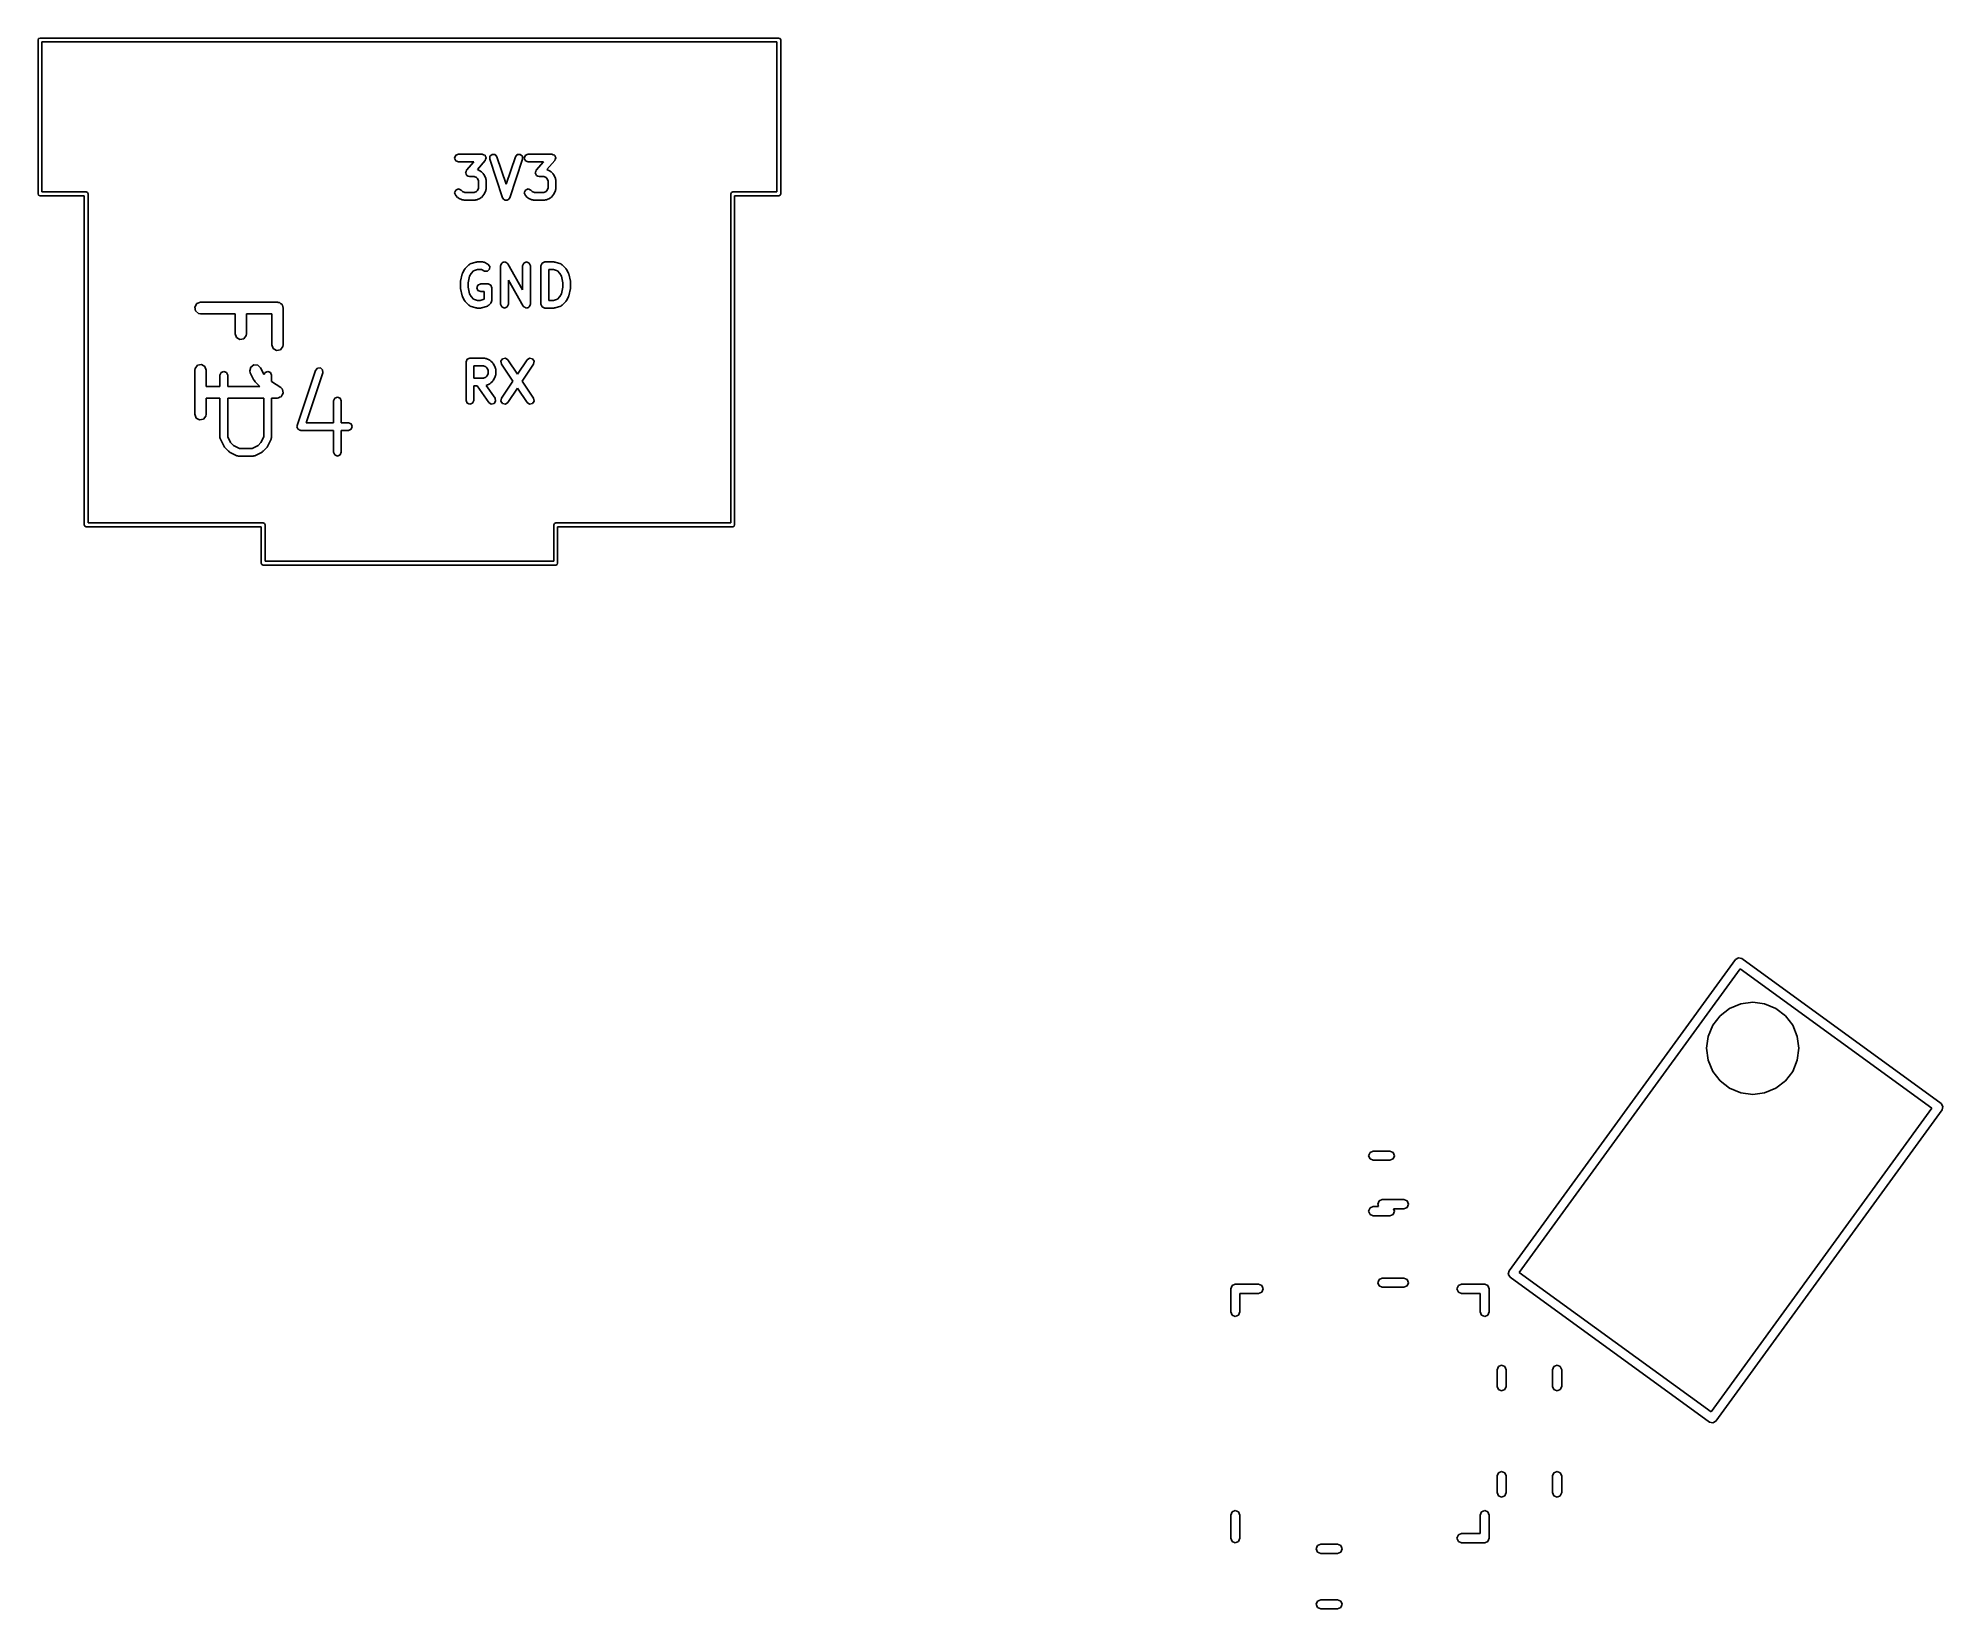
# Model space of a CAD drawing. Extents: x -21.9 to 2.8, y -5.4 to 15.
import ezdxf

# ---------------------------------------------------------------- set-up
doc = ezdxf.new("R2010")
doc.units = 0
doc.layers.add('BLACK', color=7, linetype='CONTINUOUS')

msp = doc.modelspace()

# ---------------------------------------------------------------- linework, layer by layer
at = {"layer": 'BLACK', "linetype": 'CONTINUOUS'}
for p, q in [((-21.925, 14.95), (-21.9177, 14.9677)), ((-21.925, 12.95), (-21.925, 14.95)), ((-21.9177, 14.9677), (-21.9, 14.975)), ((-21.9, 14.975), (-17.1, 14.975)), ((-21.875, 14.925), (-21.875, 12.975)), ((-17.1, 14.925), (-21.875, 14.925)), ((-17.1, 14.975), (-12.3, 14.975)), ((-12.325, 14.925), (-17.1, 14.925)), ((-12.325, 12.975), (-12.325, 14.925)), ((-12.3, 14.975), (-12.2823, 14.9677)), ((-12.2823, 14.9677), (-12.275, 14.95)), ((-12.275, 14.95), (-12.275, 12.95)), ((-16.5128, 13.4164), (-16.4981, 13.4517)), ((-16.4981, 13.381), (-16.5128, 13.4164)), ((-16.4981, 13.4517), (-16.4628, 13.4664)), ((-16.4628, 13.3664), (-16.4981, 13.381)), ((-16.4628, 13.4664), (-16.1533, 13.4664)), ((-16.2634, 13.3664), (-16.4628, 13.3664)), ((-16.3576, 13.2588), (-16.2634, 13.3664)), ((-16.1156, 13.3835), (-16.2179, 13.2665)), ((-16.1533, 13.4664), (-16.137, 13.4597)), ((-16.137, 13.4597), (-16.1203, 13.454)), ((-16.1203, 13.454), (-16.1195, 13.4524)), ((-16.1195, 13.4524), (-16.1179, 13.4517)), ((-16.1179, 13.4517), (-16.1112, 13.4355)), ((-16.11, 13.4001), (-16.1156, 13.3835)), ((-16.1112, 13.4355), (-16.1034, 13.4197)), ((-16.1033, 13.4164), (-16.11, 13.4001)), ((-16.1034, 13.4197), (-16.1039, 13.418)), ((-16.1039, 13.418), (-16.1033, 13.4164)), ((-16.0578, 13.4006), (-16.0551, 13.4388)), ((-15.8912, 12.9006), (-16.0578, 13.4006)), ((-16.0551, 13.4388), (-16.0262, 13.4638)), ((-16.0262, 13.4638), (-15.988, 13.4611)), ((-15.988, 13.4611), (-15.963, 13.4322)), ((-15.963, 13.4322), (-15.8437, 13.0745)), ((-15.8437, 13.0745), (-15.7245, 13.4322)), ((-15.6296, 13.4006), (-15.7963, 12.9006)), ((-15.7245, 13.4322), (-15.6994, 13.4611)), ((-15.6994, 13.4611), (-15.6613, 13.4638)), ((-15.6613, 13.4638), (-15.6323, 13.4388)), ((-15.6323, 13.4388), (-15.6296, 13.4006)), ((-15.608, 13.4164), (-15.5934, 13.4517)), ((-15.5934, 13.381), (-15.608, 13.4164)), ((-15.5934, 13.4517), (-15.558, 13.4664)), ((-15.558, 13.3664), (-15.5934, 13.381)), ((-15.558, 13.4664), (-15.2485, 13.4664)), ((-15.3587, 13.3664), (-15.558, 13.3664)), ((-15.4528, 13.2588), (-15.3587, 13.3664)), ((-15.2109, 13.3835), (-15.3132, 13.2665)), ((-15.2485, 13.4664), (-15.2322, 13.4597)), ((-15.2322, 13.4597), (-15.2156, 13.454)), ((-15.2156, 13.454), (-15.2148, 13.4524)), ((-15.2148, 13.4524), (-15.2131, 13.4517)), ((-15.2131, 13.4517), (-15.2064, 13.4355)), ((-15.2052, 13.4001), (-15.2109, 13.3835)), ((-15.2064, 13.4355), (-15.1986, 13.4197)), ((-15.1985, 13.4164), (-15.2052, 13.4001)), ((-15.1986, 13.4197), (-15.1992, 13.418)), ((-15.1992, 13.418), (-15.1985, 13.4164)), ((-16.3699, 13.2259), (-16.3632, 13.2422)), ((-16.3692, 13.2243), (-16.3699, 13.2259)), ((-16.3698, 13.2226), (-16.3692, 13.2243)), ((-16.362, 13.2068), (-16.3698, 13.2226)), ((-16.3632, 13.2422), (-16.3576, 13.2588)), ((-16.3553, 13.1906), (-16.362, 13.2068)), ((-16.3536, 13.1899), (-16.3553, 13.1906)), ((-16.3529, 13.1883), (-16.3536, 13.1899)), ((-16.3362, 13.1826), (-16.3529, 13.1883)), ((-16.3199, 13.1759), (-16.3362, 13.1826)), ((-16.2603, 13.1759), (-16.3199, 13.1759)), ((-16.2305, 13.161), (-16.2603, 13.1759)), ((-16.2182, 13.1487), (-16.2305, 13.161)), ((-16.2033, 13.1189), (-16.2182, 13.1487)), ((-16.2179, 13.2665), (-16.1785, 13.2468)), ((-16.2033, 13.0234), (-16.2033, 13.1189)), ((-16.1785, 13.2468), (-16.1731, 13.2406)), ((-16.1731, 13.2406), (-16.1655, 13.2375)), ((-16.1655, 13.2375), (-16.1417, 13.2137)), ((-16.1417, 13.2137), (-16.1386, 13.206)), ((-16.1386, 13.206), (-16.1323, 13.2007)), ((-16.1323, 13.2007), (-16.1085, 13.153)), ((-16.1085, 13.153), (-16.1077, 13.1414)), ((-16.1077, 13.1414), (-16.1033, 13.1307)), ((-16.1033, 13.1307), (-16.1033, 13.0116)), ((-15.4652, 13.2259), (-15.4584, 13.2422)), ((-15.4645, 13.2243), (-15.4652, 13.2259)), ((-15.4651, 13.2226), (-15.4645, 13.2243)), ((-15.4573, 13.2068), (-15.4651, 13.2226)), ((-15.4584, 13.2422), (-15.4528, 13.2588)), ((-15.4505, 13.1906), (-15.4573, 13.2068)), ((-15.4489, 13.1899), (-15.4505, 13.1906)), ((-15.4481, 13.1883), (-15.4489, 13.1899)), ((-15.4314, 13.1826), (-15.4481, 13.1883)), ((-15.4152, 13.1759), (-15.4314, 13.1826)), ((-15.3555, 13.1759), (-15.4152, 13.1759)), ((-15.3257, 13.161), (-15.3555, 13.1759)), ((-15.3134, 13.1487), (-15.3257, 13.161)), ((-15.2985, 13.1189), (-15.3134, 13.1487)), ((-15.3132, 13.2665), (-15.2738, 13.2468)), ((-15.2985, 13.0234), (-15.2985, 13.1189)), ((-15.2738, 13.2468), (-15.2684, 13.2406)), ((-15.2684, 13.2406), (-15.2608, 13.2375)), ((-15.2608, 13.2375), (-15.237, 13.2137)), ((-15.237, 13.2137), (-15.2338, 13.206)), ((-15.2338, 13.206), (-15.2276, 13.2007)), ((-15.2276, 13.2007), (-15.2038, 13.153)), ((-15.2038, 13.153), (-15.203, 13.1414)), ((-15.203, 13.1414), (-15.1985, 13.1307)), ((-15.1985, 13.1307), (-15.1985, 13.0116)), ((-21.9177, 12.9323), (-21.925, 12.95)), ((-21.9, 12.925), (-21.9177, 12.9323)), ((-21.325, 12.925), (-21.9, 12.925)), ((-21.875, 12.975), (-21.3, 12.975)), ((-21.325, 8.65), (-21.325, 12.925)), ((-21.3, 12.975), (-21.2823, 12.9677)), ((-21.2823, 12.9677), (-21.275, 12.95)), ((-21.275, 12.95), (-21.275, 8.675)), ((-16.5128, 12.964), (-16.4981, 12.9994)), ((-16.4981, 12.9287), (-16.5128, 12.964)), ((-16.4981, 12.9994), (-16.4628, 13.014)), ((-16.4743, 12.9048), (-16.4981, 12.9287)), ((-16.4667, 12.9017), (-16.4743, 12.9048)), ((-16.4613, 12.8955), (-16.4667, 12.9017)), ((-16.4628, 13.014), (-16.4274, 12.9994)), ((-16.4137, 12.8717), (-16.4613, 12.8955)), ((-16.4274, 12.9994), (-16.4094, 12.9813)), ((-16.4021, 12.8708), (-16.4137, 12.8717)), ((-16.4094, 12.9813), (-16.3795, 12.9664)), ((-16.3914, 12.8664), (-16.4021, 12.8708)), ((-16.3795, 12.9664), (-16.2603, 12.9664)), ((-16.2603, 12.9664), (-16.2305, 12.9813)), ((-16.2377, 12.8708), (-16.2485, 12.8664)), ((-16.2261, 12.8717), (-16.2377, 12.8708)), ((-16.2305, 12.9813), (-16.2182, 12.9936)), ((-16.1785, 12.8955), (-16.2261, 12.8717)), ((-16.2182, 12.9936), (-16.2033, 13.0234)), ((-16.1731, 12.9017), (-16.1785, 12.8955)), ((-16.1655, 12.9048), (-16.1731, 12.9017)), ((-16.1417, 12.9287), (-16.1655, 12.9048)), ((-16.1386, 12.9363), (-16.1417, 12.9287)), ((-16.1323, 12.9416), (-16.1386, 12.9363)), ((-16.1085, 12.9893), (-16.1323, 12.9416)), ((-16.1077, 13.0009), (-16.1085, 12.9893)), ((-16.1033, 13.0116), (-16.1077, 13.0009)), ((-15.8887, 12.8978), (-15.8912, 12.9006)), ((-15.8885, 12.894), (-15.8887, 12.8978)), ((-15.8765, 12.8836), (-15.8885, 12.894)), ((-15.8661, 12.8717), (-15.8765, 12.8836)), ((-15.8624, 12.8714), (-15.8661, 12.8717)), ((-15.8595, 12.869), (-15.8624, 12.8714)), ((-15.8437, 12.8701), (-15.8595, 12.869)), ((-15.8279, 12.869), (-15.8437, 12.8701)), ((-15.8251, 12.8714), (-15.8279, 12.869)), ((-15.8214, 12.8717), (-15.8251, 12.8714)), ((-15.811, 12.8836), (-15.8214, 12.8717)), ((-15.799, 12.894), (-15.811, 12.8836)), ((-15.7988, 12.8978), (-15.799, 12.894)), ((-15.7963, 12.9006), (-15.7988, 12.8978)), ((-15.608, 12.964), (-15.5934, 12.9994)), ((-15.5934, 12.9287), (-15.608, 12.964)), ((-15.5934, 12.9994), (-15.558, 13.014)), ((-15.5696, 12.9048), (-15.5934, 12.9287)), ((-15.562, 12.9017), (-15.5696, 12.9048)), ((-15.5566, 12.8955), (-15.562, 12.9017)), ((-15.558, 13.014), (-15.5227, 12.9994)), ((-15.509, 12.8717), (-15.5566, 12.8955)), ((-15.5227, 12.9994), (-15.5046, 12.9813)), ((-15.4973, 12.8708), (-15.509, 12.8717)), ((-15.5046, 12.9813), (-15.4748, 12.9664)), ((-15.4866, 12.8664), (-15.4973, 12.8708)), ((-15.4748, 12.9664), (-15.3555, 12.9664)), ((-15.3555, 12.9664), (-15.3257, 12.9813)), ((-15.333, 12.8708), (-15.3437, 12.8664)), ((-15.3214, 12.8717), (-15.333, 12.8708)), ((-15.3257, 12.9813), (-15.3134, 12.9936)), ((-15.2738, 12.8955), (-15.3214, 12.8717)), ((-15.3134, 12.9936), (-15.2985, 13.0234)), ((-15.2684, 12.9017), (-15.2738, 12.8955)), ((-15.2608, 12.9048), (-15.2684, 12.9017)), ((-15.237, 12.9287), (-15.2608, 12.9048)), ((-15.2338, 12.9363), (-15.237, 12.9287)), ((-15.2276, 12.9416), (-15.2338, 12.9363)), ((-15.2038, 12.9893), (-15.2276, 12.9416)), ((-15.203, 13.0009), (-15.2038, 12.9893)), ((-15.1985, 13.0116), (-15.203, 13.0009)), ((-12.925, 12.95), (-12.9177, 12.9677)), ((-12.925, 8.675), (-12.925, 12.95)), ((-12.9177, 12.9677), (-12.9, 12.975)), ((-12.9, 12.975), (-12.325, 12.975)), ((-12.3, 12.925), (-12.875, 12.925)), ((-12.875, 12.925), (-12.875, 8.65)), ((-12.2823, 12.9323), (-12.3, 12.925)), ((-12.275, 12.95), (-12.2823, 12.9323)), ((-16.2485, 12.8664), (-16.3914, 12.8664)), ((-15.3437, 12.8664), (-15.4866, 12.8664)), ((-16.4375, 11.8142), (-16.4137, 11.9095)), ((-16.4137, 11.9095), (-16.4103, 11.914)), ((-16.4103, 11.914), (-16.4099, 11.9197)), ((-16.4099, 11.9197), (-16.3861, 11.9673)), ((-16.3861, 11.9673), (-16.3799, 11.9727)), ((-16.3799, 11.9727), (-16.3767, 11.9803)), ((-16.3767, 11.9803), (-16.3291, 12.0279)), ((-16.318, 11.8799), (-16.339, 11.796)), ((-16.3291, 12.0279), (-16.3183, 12.0324)), ((-16.3183, 12.0324), (-16.3095, 12.04)), ((-16.3003, 11.9153), (-16.318, 11.8799)), ((-16.3095, 12.04), (-16.2381, 12.0638)), ((-16.2667, 11.9489), (-16.3003, 11.9153)), ((-16.2142, 11.9664), (-16.2667, 11.9489)), ((-16.2381, 12.0638), (-16.2299, 12.0632)), ((-16.2299, 12.0632), (-16.2223, 12.0664)), ((-16.2223, 12.0664), (-16.1509, 12.0664)), ((-16.1627, 11.9664), (-16.2142, 11.9664)), ((-16.1256, 11.9479), (-16.1627, 11.9664)), ((-16.1509, 12.0664), (-16.1401, 12.0619)), ((-16.1401, 12.0619), (-16.1285, 12.0611)), ((-16.1285, 12.0611), (-16.0809, 12.0373)), ((-16.0874, 11.9451), (-16.1256, 11.9479)), ((-16.0585, 11.9702), (-16.0874, 11.9451)), ((-16.0809, 12.0373), (-16.0558, 12.0084)), ((-16.0558, 12.0084), (-16.0585, 11.9702)), ((-15.9152, 12.0164), (-15.9125, 12.0227)), ((-15.9152, 11.5164), (-15.9152, 12.0164)), ((-15.9134, 12.0295), (-15.9055, 12.0398)), ((-15.9125, 12.0227), (-15.9134, 12.0295)), ((-15.9055, 12.0398), (-15.9005, 12.0517)), ((-15.9005, 12.0517), (-15.8942, 12.0544)), ((-15.8942, 12.0544), (-15.89, 12.0598)), ((-15.89, 12.0598), (-15.8771, 12.0614)), ((-15.8771, 12.0614), (-15.8652, 12.0664)), ((-15.8652, 12.0664), (-15.8588, 12.0638)), ((-15.8588, 12.0638), (-15.852, 12.0646)), ((-15.852, 12.0646), (-15.8418, 12.0567)), ((-15.8418, 12.0567), (-15.8298, 12.0517)), ((-15.8298, 12.0517), (-15.8272, 12.0454)), ((-15.8272, 12.0454), (-15.8218, 12.0412)), ((-15.8218, 12.0412), (-15.6294, 11.7047)), ((-15.6294, 12.0164), (-15.6148, 12.0517)), ((-15.6294, 11.7047), (-15.6294, 12.0164)), ((-15.6148, 12.0517), (-15.5794, 12.0664)), ((-15.5794, 12.0664), (-15.5441, 12.0517)), ((-15.5441, 12.0517), (-15.5294, 12.0164)), ((-15.5294, 12.0164), (-15.5294, 11.5164)), ((-15.3914, 12.0164), (-15.3767, 12.0517)), ((-15.3914, 11.5164), (-15.3914, 12.0164)), ((-15.3767, 12.0517), (-15.3414, 12.0664)), ((-15.3414, 12.0664), (-15.2223, 12.0664)), ((-15.2304, 11.9664), (-15.2914, 11.9664)), ((-15.2914, 11.9664), (-15.2914, 11.5664)), ((-15.1779, 11.9489), (-15.2304, 11.9664)), ((-15.2223, 12.0664), (-15.2147, 12.0632)), ((-15.2147, 12.0632), (-15.2065, 12.0638)), ((-15.2065, 12.0638), (-15.1351, 12.04)), ((-15.1444, 11.9153), (-15.1779, 11.9489)), ((-15.1266, 11.8799), (-15.1444, 11.9153)), ((-15.1351, 12.04), (-15.1263, 12.0324)), ((-15.1056, 11.796), (-15.1266, 11.8799)), ((-15.1263, 12.0324), (-15.1155, 12.0279)), ((-15.1155, 12.0279), (-15.0679, 11.9803)), ((-15.0679, 11.9803), (-15.0648, 11.9727)), ((-15.0648, 11.9727), (-15.0585, 11.9673)), ((-15.0585, 11.9673), (-15.0347, 11.9197)), ((-15.0347, 11.9197), (-15.0343, 11.914)), ((-15.0343, 11.914), (-15.0309, 11.9095)), ((-15.0309, 11.9095), (-15.0071, 11.8142)), ((-16.439, 11.8021), (-16.4365, 11.808)), ((-16.439, 11.7307), (-16.439, 11.8021)), ((-16.4365, 11.7248), (-16.439, 11.7307)), ((-16.4365, 11.808), (-16.4375, 11.8142)), ((-16.4375, 11.7185), (-16.4365, 11.7248)), ((-16.4137, 11.6233), (-16.4375, 11.7185)), ((-16.339, 11.796), (-16.339, 11.7368)), ((-16.339, 11.7368), (-16.318, 11.6529)), ((-16.318, 11.6529), (-16.3003, 11.6174)), ((-16.2247, 11.7307), (-16.21, 11.766)), ((-16.21, 11.6953), (-16.2247, 11.7307)), ((-16.21, 11.766), (-16.1747, 11.7807)), ((-16.1747, 11.6807), (-16.21, 11.6953)), ((-16.1747, 11.7807), (-16.0794, 11.7807)), ((-16.1294, 11.6807), (-16.1747, 11.6807)), ((-16.1294, 11.5847), (-16.1294, 11.6807)), ((-16.0794, 11.7807), (-16.0441, 11.766)), ((-16.0441, 11.766), (-16.0295, 11.7307)), ((-16.0295, 11.7307), (-16.0295, 11.564)), ((-15.6229, 11.4916), (-15.8152, 11.8281)), ((-15.8152, 11.8281), (-15.8152, 11.5164)), ((-15.1444, 11.6174), (-15.1266, 11.6529)), ((-15.1266, 11.6529), (-15.1056, 11.7368)), ((-15.1056, 11.7368), (-15.1056, 11.796)), ((-15.0071, 11.7185), (-15.0309, 11.6233)), ((-15.0071, 11.8142), (-15.0081, 11.808)), ((-15.0081, 11.808), (-15.0056, 11.8021)), ((-15.0056, 11.7307), (-15.0081, 11.7248)), ((-15.0081, 11.7248), (-15.0071, 11.7185)), ((-15.0056, 11.8021), (-15.0056, 11.7307)), ((-19.8887, 11.4797), (-19.863, 11.5241)), ((-19.8798, 11.4292), (-19.8887, 11.4797)), ((-19.8405, 11.3962), (-19.8798, 11.4292)), ((-19.863, 11.5241), (-19.8148, 11.5417)), ((-19.8148, 11.3917), (-19.8405, 11.3962)), ((-19.8148, 11.5417), (-18.8148, 11.5417)), ((-19.366, 11.3917), (-19.8148, 11.3917)), ((-19.366, 11.1333), (-19.366, 11.3917)), ((-18.8898, 11.3917), (-19.216, 11.3917)), ((-19.216, 11.3917), (-19.216, 11.1333)), ((-18.8898, 10.9905), (-18.8898, 11.3917)), ((-18.8148, 11.5417), (-18.8051, 11.5399)), ((-18.8051, 11.5399), (-18.8018, 11.5405)), ((-18.8018, 11.5405), (-18.7989, 11.5389)), ((-18.7989, 11.5389), (-18.7892, 11.5371)), ((-18.7892, 11.5371), (-18.7742, 11.5246)), ((-18.7742, 11.5246), (-18.7574, 11.5149)), ((-18.7574, 11.5149), (-18.7551, 11.5085)), ((-18.7551, 11.5085), (-18.7499, 11.5042)), ((-18.7499, 11.5042), (-18.7465, 11.485)), ((-18.7465, 11.485), (-18.7398, 11.4667)), ((-18.7398, 11.4667), (-18.7398, 10.9905)), ((-16.4103, 11.6187), (-16.4137, 11.6233)), ((-16.4099, 11.6131), (-16.4103, 11.6187)), ((-16.3861, 11.5655), (-16.4099, 11.6131)), ((-16.3799, 11.5601), (-16.3861, 11.5655)), ((-16.3767, 11.5525), (-16.3799, 11.5601)), ((-16.3291, 11.5048), (-16.3767, 11.5525)), ((-16.3183, 11.5004), (-16.3291, 11.5048)), ((-16.3095, 11.4928), (-16.3183, 11.5004)), ((-16.2381, 11.469), (-16.3095, 11.4928)), ((-16.3003, 11.6174), (-16.2667, 11.5839)), ((-16.2667, 11.5839), (-16.2142, 11.5664)), ((-16.2299, 11.4695), (-16.2381, 11.469)), ((-16.2223, 11.4664), (-16.2299, 11.4695)), ((-16.1747, 11.4664), (-16.2223, 11.4664)), ((-16.2142, 11.5664), (-16.1828, 11.5664)), ((-16.1828, 11.5664), (-16.1303, 11.5839)), ((-16.1671, 11.4695), (-16.1747, 11.4664)), ((-16.1589, 11.469), (-16.1671, 11.4695)), ((-16.0874, 11.4928), (-16.1589, 11.469)), ((-16.1303, 11.5839), (-16.1294, 11.5847)), ((-16.0787, 11.5004), (-16.0874, 11.4928)), ((-16.0679, 11.5048), (-16.0787, 11.5004)), ((-16.0441, 11.5287), (-16.0679, 11.5048)), ((-16.0342, 11.5525), (-16.0441, 11.5287)), ((-16.0295, 11.564), (-16.0342, 11.5525)), ((-15.9005, 11.481), (-15.9152, 11.5164)), ((-15.8652, 11.4664), (-15.9005, 11.481)), ((-15.8298, 11.481), (-15.8652, 11.4664)), ((-15.8152, 11.5164), (-15.8298, 11.481)), ((-15.6174, 11.4874), (-15.6229, 11.4916)), ((-15.6148, 11.481), (-15.6174, 11.4874)), ((-15.6028, 11.4761), (-15.6148, 11.481)), ((-15.5926, 11.4682), (-15.6028, 11.4761)), ((-15.5858, 11.469), (-15.5926, 11.4682)), ((-15.5794, 11.4664), (-15.5858, 11.469)), ((-15.5675, 11.4713), (-15.5794, 11.4664)), ((-15.5546, 11.473), (-15.5675, 11.4713)), ((-15.5504, 11.4784), (-15.5546, 11.473)), ((-15.5441, 11.481), (-15.5504, 11.4784)), ((-15.5391, 11.493), (-15.5441, 11.481)), ((-15.5312, 11.5032), (-15.5391, 11.493)), ((-15.5294, 11.5164), (-15.5321, 11.51)), ((-15.5321, 11.51), (-15.5312, 11.5032)), ((-15.3767, 11.481), (-15.3914, 11.5164)), ((-15.3414, 11.4664), (-15.3767, 11.481)), ((-15.2223, 11.4664), (-15.3414, 11.4664)), ((-15.2914, 11.5664), (-15.2304, 11.5664)), ((-15.2304, 11.5664), (-15.1779, 11.5839)), ((-15.2147, 11.4695), (-15.2223, 11.4664)), ((-15.2065, 11.469), (-15.2147, 11.4695)), ((-15.1351, 11.4928), (-15.2065, 11.469)), ((-15.1779, 11.5839), (-15.1444, 11.6174)), ((-15.1263, 11.5004), (-15.1351, 11.4928)), ((-15.1155, 11.5048), (-15.1263, 11.5004)), ((-15.0679, 11.5525), (-15.1155, 11.5048)), ((-15.0648, 11.5601), (-15.0679, 11.5525)), ((-15.0585, 11.5655), (-15.0648, 11.5601)), ((-15.0347, 11.6131), (-15.0585, 11.5655)), ((-15.0343, 11.6187), (-15.0347, 11.6131)), ((-15.0309, 11.6233), (-15.0343, 11.6187)), ((-19.3485, 11.0851), (-19.366, 11.1333)), ((-19.304, 11.0595), (-19.3485, 11.0851)), ((-19.2535, 11.0684), (-19.304, 11.0595)), ((-19.2205, 11.1077), (-19.2535, 11.0684)), ((-19.216, 11.1333), (-19.2205, 11.1077)), ((-18.8723, 10.9423), (-18.8898, 10.9905)), ((-18.8278, 10.9166), (-18.8723, 10.9423)), ((-18.7773, 10.9255), (-18.8278, 10.9166)), ((-18.7443, 10.9648), (-18.7773, 10.9255)), ((-18.7398, 10.9905), (-18.7443, 10.9648)), ((-19.8898, 10.6571), (-19.8853, 10.6828)), ((-19.8898, 10.0857), (-19.8898, 10.6571)), ((-19.8853, 10.6828), (-19.8523, 10.7221)), ((-19.8523, 10.7221), (-19.8018, 10.731)), ((-19.8018, 10.731), (-19.7574, 10.7054)), ((-19.7574, 10.7054), (-19.7398, 10.6571)), ((-19.7398, 10.6571), (-19.7398, 10.4464)), ((-19.5473, 10.6279), (-19.5119, 10.6426)), ((-19.5119, 10.6426), (-19.4765, 10.6279)), ((-19.175, 10.6486), (-19.1631, 10.6985)), ((-19.1676, 10.6236), (-19.175, 10.6486)), ((-19.1631, 10.6985), (-19.1219, 10.729)), ((-19.1219, 10.729), (-19.0707, 10.726)), ((-19.0707, 10.726), (-19.0335, 10.6907)), ((-19.0335, 10.6907), (-18.9913, 10.6063)), ((-18.9758, 10.6279), (-18.9405, 10.6426)), ((-18.9405, 10.6426), (-18.9051, 10.6279)), ((-18.5593, 9.94173), (-18.3212, 10.656)), ((-18.3212, 10.656), (-18.2962, 10.6849)), ((-18.2962, 10.6849), (-18.258, 10.6876)), ((-18.258, 10.6876), (-18.2291, 10.6626)), ((-18.2291, 10.6626), (-18.2264, 10.6244)), ((-16.3652, 10.7664), (-16.3505, 10.8017)), ((-16.3652, 10.2664), (-16.3652, 10.7664)), ((-16.3505, 10.8017), (-16.3152, 10.8164)), ((-16.3152, 10.8164), (-16.1247, 10.8164)), ((-16.1365, 10.7164), (-16.2652, 10.7164)), ((-16.2652, 10.7164), (-16.2652, 10.5545)), ((-16.1067, 10.7015), (-16.1365, 10.7164)), ((-16.1247, 10.8164), (-16.1139, 10.8119)), ((-16.1139, 10.8119), (-16.1023, 10.8111)), ((-16.0944, 10.6892), (-16.1067, 10.7015)), ((-16.1023, 10.8111), (-16.0547, 10.7873)), ((-16.0794, 10.6593), (-16.0944, 10.6892)), ((-16.0794, 10.6115), (-16.0794, 10.6593)), ((-16.0547, 10.7873), (-16.0493, 10.7811)), ((-16.0493, 10.7811), (-16.0417, 10.7779)), ((-16.0417, 10.7779), (-16.0179, 10.7541)), ((-16.0179, 10.7541), (-16.0148, 10.7465)), ((-16.0148, 10.7465), (-16.0085, 10.7411)), ((-16.0085, 10.7411), (-15.9847, 10.6935)), ((-15.9847, 10.6935), (-15.9839, 10.6819)), ((-15.9839, 10.6819), (-15.9794, 10.6712)), ((-15.9794, 10.6712), (-15.9794, 10.5997)), ((-15.9118, 10.7762), (-15.8905, 10.808)), ((-15.9044, 10.7387), (-15.9118, 10.7762)), ((-15.7562, 10.5164), (-15.9044, 10.7387)), ((-15.8905, 10.808), (-15.853, 10.8154)), ((-15.853, 10.8154), (-15.8212, 10.7941)), ((-15.8212, 10.7941), (-15.6961, 10.6065)), ((-15.6961, 10.6065), (-15.5711, 10.7941)), ((-15.4878, 10.7387), (-15.636, 10.5164)), ((-15.5711, 10.7941), (-15.5393, 10.8154)), ((-15.5393, 10.8154), (-15.5017, 10.808)), ((-15.5017, 10.808), (-15.4804, 10.7762)), ((-15.4804, 10.7762), (-15.4878, 10.7387)), ((-19.7398, 10.4464), (-19.5619, 10.4464)), ((-19.5619, 10.5926), (-19.5473, 10.6279)), ((-19.5619, 10.4464), (-19.5619, 10.5926)), ((-19.4765, 10.6279), (-19.4619, 10.5926)), ((-19.4619, 10.5926), (-19.4619, 10.4464)), ((-19.4619, 10.4464), (-19.0435, 10.4464)), ((-19.12, 10.5284), (-19.1676, 10.6236)), ((-19.1188, 10.5272), (-19.12, 10.5284)), ((-19.1059, 10.5089), (-19.1188, 10.5272)), ((-19.0435, 10.4464), (-19.1059, 10.5089)), ((-18.9913, 10.6063), (-18.9867, 10.6017)), ((-18.9867, 10.6017), (-18.9758, 10.6279)), ((-18.9051, 10.6279), (-18.8905, 10.5926)), ((-18.8905, 10.5926), (-18.8905, 10.512)), ((-18.8905, 10.512), (-18.7732, 10.4338)), ((-18.7732, 10.4338), (-18.7544, 10.4158)), ((-18.7544, 10.4158), (-18.7532, 10.4117)), ((-18.7532, 10.4117), (-18.7499, 10.4089)), ((-18.7499, 10.4089), (-18.7461, 10.3875)), ((-18.2264, 10.6244), (-18.4425, 9.97591)), ((-16.2652, 10.5545), (-16.1365, 10.5545)), ((-16.2221, 10.4545), (-16.2652, 10.4545)), ((-16.2652, 10.4545), (-16.2652, 10.2664)), ((-16.0704, 10.2377), (-16.2221, 10.4545)), ((-16.1365, 10.5545), (-16.1067, 10.5694)), ((-16.1067, 10.5694), (-16.0944, 10.5817)), ((-16.1023, 10.4598), (-16.1037, 10.4597)), ((-16.1037, 10.4597), (-15.9885, 10.2951)), ((-16.0547, 10.4836), (-16.1023, 10.4598)), ((-16.0944, 10.5817), (-16.0794, 10.6115)), ((-16.0493, 10.4898), (-16.0547, 10.4836)), ((-16.0417, 10.4929), (-16.0493, 10.4898)), ((-16.0179, 10.5167), (-16.0417, 10.4929)), ((-16.0148, 10.5244), (-16.0179, 10.5167)), ((-16.0085, 10.5297), (-16.0148, 10.5244)), ((-15.9847, 10.5774), (-16.0085, 10.5297)), ((-15.9839, 10.589), (-15.9847, 10.5774)), ((-15.9794, 10.5997), (-15.9839, 10.589)), ((-15.9044, 10.2941), (-15.7562, 10.5164)), ((-15.6961, 10.4263), (-15.8212, 10.2387)), ((-15.5711, 10.2387), (-15.6961, 10.4263)), ((-15.636, 10.5164), (-15.4878, 10.2941)), ((-19.5619, 10.2964), (-19.7398, 10.2964)), ((-19.7398, 10.2964), (-19.7398, 10.0857)), ((-19.5619, 9.78306), (-19.5619, 10.2964)), ((-19.4619, 10.2964), (-19.4619, 9.79486)), ((-18.9905, 10.2964), (-19.4619, 10.2964)), ((-18.9905, 9.79486), (-18.9905, 10.2964)), ((-18.8148, 10.2964), (-18.8905, 10.2964)), ((-18.8905, 10.2964), (-18.8905, 9.78306)), ((-18.8108, 10.2979), (-18.8148, 10.2964)), ((-18.8066, 10.2969), (-18.8108, 10.2979)), ((-18.7871, 10.3065), (-18.8066, 10.2969)), ((-18.7666, 10.314), (-18.7871, 10.3065)), ((-18.7645, 10.3177), (-18.7666, 10.314)), ((-18.7606, 10.3196), (-18.7645, 10.3177)), ((-18.7518, 10.3396), (-18.7606, 10.3196)), ((-18.741, 10.3584), (-18.7518, 10.3396)), ((-18.7461, 10.3875), (-18.74, 10.3666)), ((-18.74, 10.3666), (-18.7417, 10.3627)), ((-18.7417, 10.3627), (-18.741, 10.3584)), ((-18.0857, 10.2592), (-18.0711, 10.2946)), ((-18.0857, 9.97591), (-18.0857, 10.2592)), ((-18.0711, 10.2946), (-18.0357, 10.3092)), ((-18.0357, 10.3092), (-18.0004, 10.2946)), ((-18.0004, 10.2946), (-17.9857, 10.2592)), ((-17.9857, 10.2592), (-17.9857, 9.97591)), ((-16.3505, 10.231), (-16.3652, 10.2664)), ((-16.3152, 10.2164), (-16.3505, 10.231)), ((-16.2798, 10.231), (-16.3152, 10.2164)), ((-16.2652, 10.2664), (-16.2798, 10.231)), ((-16.0381, 10.2172), (-16.0704, 10.2377)), ((-16.0008, 10.2254), (-16.0381, 10.2172)), ((-15.9802, 10.2577), (-16.0008, 10.2254)), ((-15.9885, 10.2951), (-15.9802, 10.2577)), ((-15.9118, 10.2566), (-15.9044, 10.2941)), ((-15.8905, 10.2248), (-15.9118, 10.2566)), ((-15.853, 10.2174), (-15.8905, 10.2248)), ((-15.8212, 10.2387), (-15.853, 10.2174)), ((-15.5393, 10.2174), (-15.5711, 10.2387)), ((-15.5017, 10.2248), (-15.5393, 10.2174)), ((-15.4804, 10.2566), (-15.5017, 10.2248)), ((-15.4878, 10.2941), (-15.4804, 10.2566)), ((-19.8723, 10.0375), (-19.8898, 10.0857)), ((-19.8278, 10.0119), (-19.8723, 10.0375)), ((-19.7773, 10.0208), (-19.8278, 10.0119)), ((-19.7443, 10.0601), (-19.7773, 10.0208)), ((-19.7398, 10.0857), (-19.7443, 10.0601)), ((-18.5619, 9.92591), (-18.5588, 9.93352)), ((-18.5575, 9.91516), (-18.5619, 9.92591)), ((-18.5588, 9.93352), (-18.5593, 9.94173)), ((-18.5566, 9.90355), (-18.5575, 9.91516)), ((-18.5504, 9.89816), (-18.5566, 9.90355)), ((-18.4425, 9.97591), (-18.0857, 9.97591)), ((-17.9857, 9.97591), (-17.8929, 9.97591)), ((-17.8929, 9.97591), (-17.8575, 9.96127)), ((-17.8575, 9.96127), (-17.8429, 9.92591)), ((-17.8429, 9.92591), (-17.8575, 9.89056)), ((-19.5575, 9.77231), (-19.5619, 9.78306)), ((-19.5566, 9.7607), (-19.5575, 9.77231)), ((-19.509, 9.66546), (-19.5566, 9.7607)), ((-19.5028, 9.66007), (-19.509, 9.66546)), ((-19.4996, 9.65246), (-19.5028, 9.66007)), ((-19.452, 9.60484), (-19.4996, 9.65246)), ((-19.4619, 9.79486), (-19.4232, 9.71744)), ((-19.4232, 9.71744), (-19.387, 9.68129)), ((-19.387, 9.68129), (-19.3096, 9.64258)), ((-19.1428, 9.64258), (-19.0653, 9.68129)), ((-19.0653, 9.68129), (-19.0292, 9.71744)), ((-19.0292, 9.71744), (-18.9905, 9.79486)), ((-18.9527, 9.65246), (-19.0004, 9.60484)), ((-18.9496, 9.66007), (-18.9527, 9.65246)), ((-18.9434, 9.66546), (-18.9496, 9.66007)), ((-18.8958, 9.7607), (-18.9434, 9.66546)), ((-18.8949, 9.77231), (-18.8958, 9.7607)), ((-18.8905, 9.78306), (-18.8949, 9.77231)), ((-18.5473, 9.89056), (-18.5504, 9.89816)), ((-18.5365, 9.88611), (-18.5473, 9.89056)), ((-18.5277, 9.87848), (-18.5365, 9.88611)), ((-18.5195, 9.87906), (-18.5277, 9.87848)), ((-18.5119, 9.87591), (-18.5195, 9.87906)), ((-18.0857, 9.87591), (-18.5119, 9.87591)), ((-18.0857, 9.59258), (-18.0857, 9.87591)), ((-17.8929, 9.87591), (-17.9857, 9.87591)), ((-17.9857, 9.87591), (-17.9857, 9.59258)), ((-17.8575, 9.89056), (-17.8929, 9.87591)), ((-19.4444, 9.6017), (-19.452, 9.60484)), ((-19.439, 9.59548), (-19.4444, 9.6017)), ((-19.3438, 9.54786), (-19.439, 9.59548)), ((-19.3322, 9.54703), (-19.3438, 9.54786)), ((-19.3214, 9.54258), (-19.3322, 9.54703)), ((-19.131, 9.54258), (-19.3214, 9.54258)), ((-19.3096, 9.64258), (-19.1428, 9.64258)), ((-19.1202, 9.54703), (-19.131, 9.54258)), ((-19.1086, 9.54786), (-19.1202, 9.54703)), ((-19.0134, 9.59548), (-19.1086, 9.54786)), ((-19.008, 9.6017), (-19.0134, 9.59548)), ((-19.0004, 9.60484), (-19.008, 9.6017)), ((-18.0711, 9.55723), (-18.0857, 9.59258)), ((-18.0357, 9.54258), (-18.0711, 9.55723)), ((-18.0004, 9.55723), (-18.0357, 9.54258)), ((-17.9857, 9.59258), (-18.0004, 9.55723)), ((-21.275, 8.675), (-19, 8.675)), ((-19, 8.675), (-18.9823, 8.66768)), ((-18.9823, 8.66768), (-18.975, 8.65)), ((-15.225, 8.65), (-15.2177, 8.66768)), ((-15.2177, 8.66768), (-15.2, 8.675)), ((-15.2, 8.675), (-12.925, 8.675)), ((-21.3177, 8.63232), (-21.325, 8.65)), ((-21.3, 8.625), (-21.3177, 8.63232)), ((-19.025, 8.625), (-21.3, 8.625)), ((-19.025, 8.15), (-19.025, 8.625)), ((-18.975, 8.65), (-18.975, 8.175)), ((-15.225, 8.175), (-15.225, 8.65)), ((-12.9, 8.625), (-15.175, 8.625)), ((-15.175, 8.625), (-15.175, 8.15)), ((-12.8823, 8.63232), (-12.9, 8.625)), ((-12.875, 8.65), (-12.8823, 8.63232)), ((-18.975, 8.175), (-17.1, 8.175)), ((-17.1, 8.175), (-15.225, 8.175)), ((-19.0177, 8.13232), (-19.025, 8.15)), ((-19, 8.125), (-19.0177, 8.13232)), ((-17.1, 8.125), (-19, 8.125)), ((-15.2, 8.125), (-17.1, 8.125)), ((-15.1823, 8.13232), (-15.2, 8.125)), ((-15.175, 8.15), (-15.1823, 8.13232)), ((-2.81243, -1.04682), (0.126495, 2.99827)), ((0.126495, 2.99827), (0.16565, 3.02226)), ((0.16565, 3.02226), (0.210303, 3.01154)), ((0.210303, 3.01154), (2.79916, 1.13063)), ((0.188309, 2.87919), (-2.68008, -1.06881)), ((2.68008, 1.06881), (0.188309, 2.87919)), ((-0.167594, 2.14556), (-0.072243, 2.26982)), ((-0.072243, 2.26982), (0.052021, 2.36517)), ((0.052021, 2.36517), (0.19673, 2.42511)), ((0.19673, 2.42511), (0.352021, 2.44556)), ((0.352021, 2.44556), (0.507312, 2.42511)), ((0.507312, 2.42511), (0.652021, 2.36517)), ((0.652021, 2.36517), (0.776285, 2.26982)), ((0.776285, 2.26982), (0.871636, 2.14556)), ((-0.247979, 1.84556), (-0.227534, 2.00085)), ((-0.227534, 2.00085), (-0.167594, 2.14556)), ((0.871636, 2.14556), (0.931576, 2.00085)), ((0.931576, 2.00085), (0.952021, 1.84556)), ((-0.227534, 1.69027), (-0.247979, 1.84556)), ((0.952021, 1.84556), (0.931576, 1.69027)), ((-0.167594, 1.54556), (-0.227534, 1.69027)), ((-0.072243, 1.42129), (-0.167594, 1.54556)), ((0.871636, 1.54556), (0.776285, 1.42129)), ((0.931576, 1.69027), (0.871636, 1.54556)), ((0.052021, 1.32594), (-0.072243, 1.42129)), ((0.19673, 1.266), (0.052021, 1.32594)), ((0.352021, 1.24556), (0.19673, 1.266)), ((0.507312, 1.266), (0.352021, 1.24556)), ((0.652021, 1.32594), (0.507312, 1.266)), ((0.776285, 1.42129), (0.652021, 1.32594)), ((-0.18831, -2.87919), (2.68008, 1.06881)), ((2.81243, 1.04682), (-0.126495, -2.99827)), ((2.79916, 1.13063), (2.82315, 1.09147)), ((2.82315, 1.09147), (2.81243, 1.04682)), ((-4.62026, 0.492426), (-4.57784, 0.51)), ((-4.57784, 0.51), (-4.36216, 0.51)), ((-4.36216, 0.51), (-4.31974, 0.492426)), ((-4.63784, 0.45), (-4.62026, 0.492426)), ((-4.62026, 0.407574), (-4.63784, 0.45)), ((-4.57784, 0.39), (-4.62026, 0.407574)), ((-4.36216, 0.39), (-4.57784, 0.39)), ((-4.31974, 0.407574), (-4.36216, 0.39)), ((-4.31974, 0.492426), (-4.30216, 0.45)), ((-4.30216, 0.45), (-4.31974, 0.407574)), ((-4.63784, -0.27), (-4.62026, -0.227574)), ((-4.62026, -0.227574), (-4.57784, -0.21)), ((-4.57784, -0.21), (-4.50815, -0.21)), ((-4.52058, -0.18), (-4.50301, -0.137574)), ((-4.50815, -0.21), (-4.52058, -0.18)), ((-4.50301, -0.137574), (-4.46058, -0.12)), ((-4.46058, -0.12), (-4.17942, -0.12)), ((-4.17942, -0.24), (-4.31459, -0.24)), ((-4.31459, -0.24), (-4.30216, -0.27)), ((-4.17942, -0.12), (-4.13699, -0.137574)), ((-4.13699, -0.222426), (-4.17942, -0.24)), ((-4.13699, -0.137574), (-4.11942, -0.18)), ((-4.11942, -0.18), (-4.13699, -0.222426)), ((-4.62026, -0.312426), (-4.63784, -0.27)), ((-4.57784, -0.33), (-4.62026, -0.312426)), ((-4.36216, -0.33), (-4.57784, -0.33)), ((-4.31974, -0.312426), (-4.36216, -0.33)), ((-4.30216, -0.27), (-4.31974, -0.312426)), ((-6.41243, -1.23757), (-6.37, -1.22)), ((-6.37, -1.22), (-6.07, -1.22)), ((-6.07, -1.22), (-6.02757, -1.23757)), ((-4.52058, -1.2), (-4.50301, -1.15757)), ((-4.50301, -1.24243), (-4.52058, -1.2)), ((-4.50301, -1.15757), (-4.46058, -1.14)), ((-4.46058, -1.14), (-4.17942, -1.14)), ((-4.17942, -1.14), (-4.13699, -1.15757)), ((-4.13699, -1.15757), (-4.11942, -1.2)), ((-4.11942, -1.2), (-4.13699, -1.24243)), ((-3.47243, -1.23757), (-3.43, -1.22)), ((-3.43, -1.22), (-3.13, -1.22)), ((-3.13, -1.22), (-3.08757, -1.23757)), ((-2.82315, -1.09147), (-2.81243, -1.04682)), ((-2.79916, -1.13063), (-2.82315, -1.09147)), ((-0.210303, -3.01154), (-2.79916, -1.13063)), ((-2.68008, -1.06881), (-0.18831, -2.87919)), ((-6.43, -1.28), (-6.41243, -1.23757)), ((-6.43, -1.58), (-6.43, -1.28)), ((-6.07, -1.34), (-6.31, -1.34)), ((-6.31, -1.34), (-6.31, -1.58)), ((-6.02757, -1.32243), (-6.07, -1.34)), ((-6.02757, -1.23757), (-6.01, -1.28)), ((-6.01, -1.28), (-6.02757, -1.32243)), ((-4.46058, -1.26), (-4.50301, -1.24243)), ((-4.17942, -1.26), (-4.46058, -1.26)), ((-4.13699, -1.24243), (-4.17942, -1.26)), ((-3.49, -1.28), (-3.47243, -1.23757)), ((-3.47243, -1.32243), (-3.49, -1.28)), ((-3.43, -1.34), (-3.47243, -1.32243)), ((-3.19, -1.34), (-3.43, -1.34)), ((-3.19, -1.58), (-3.19, -1.34)), ((-3.08757, -1.23757), (-3.07, -1.28)), ((-3.07, -1.28), (-3.07, -1.58)), ((-6.41243, -1.62243), (-6.43, -1.58)), ((-6.37, -1.64), (-6.41243, -1.62243)), ((-6.32757, -1.62243), (-6.37, -1.64)), ((-6.31, -1.58), (-6.32757, -1.62243)), ((-3.17243, -1.62243), (-3.19, -1.58)), ((-3.13, -1.64), (-3.17243, -1.62243)), ((-3.08757, -1.62243), (-3.13, -1.64)), ((-3.07, -1.58), (-3.08757, -1.62243)), ((-2.97, -2.33216), (-2.95243, -2.28974)), ((-2.97, -2.54784), (-2.97, -2.33216)), ((-2.95243, -2.28974), (-2.91, -2.27216)), ((-2.91, -2.27216), (-2.86757, -2.28974)), ((-2.86757, -2.28974), (-2.85, -2.33216)), ((-2.85, -2.33216), (-2.85, -2.54784)), ((-2.25, -2.33216), (-2.23243, -2.28974)), ((-2.25, -2.54784), (-2.25, -2.33216)), ((-2.23243, -2.28974), (-2.19, -2.27216)), ((-2.19, -2.27216), (-2.14757, -2.28974)), ((-2.14757, -2.28974), (-2.13, -2.33216)), ((-2.13, -2.33216), (-2.13, -2.54784)), ((-2.95243, -2.59026), (-2.97, -2.54784)), ((-2.91, -2.60784), (-2.95243, -2.59026)), ((-2.86757, -2.59026), (-2.91, -2.60784)), ((-2.85, -2.54784), (-2.86757, -2.59026)), ((-2.23243, -2.59026), (-2.25, -2.54784)), ((-2.19, -2.60784), (-2.23243, -2.59026)), ((-2.14757, -2.59026), (-2.19, -2.60784)), ((-2.13, -2.54784), (-2.14757, -2.59026)), ((-0.16565, -3.02226), (-0.210303, -3.01154)), ((-0.126495, -2.99827), (-0.16565, -3.02226)), ((-2.97, -3.71216), (-2.95243, -3.66974)), ((-2.97, -3.92784), (-2.97, -3.71216)), ((-2.95243, -3.66974), (-2.91, -3.65216)), ((-2.91, -3.65216), (-2.86757, -3.66974)), ((-2.86757, -3.66974), (-2.85, -3.71216)), ((-2.85, -3.71216), (-2.85, -3.92784)), ((-2.25, -3.71216), (-2.23243, -3.66974)), ((-2.25, -3.92784), (-2.25, -3.71216)), ((-2.23243, -3.66974), (-2.19, -3.65216)), ((-2.19, -3.65216), (-2.14757, -3.66974)), ((-2.14757, -3.66974), (-2.13, -3.71216)), ((-2.13, -3.71216), (-2.13, -3.92784)), ((-2.95243, -3.97026), (-2.97, -3.92784)), ((-2.85, -3.92784), (-2.86757, -3.97026)), ((-2.23243, -3.97026), (-2.25, -3.92784)), ((-2.13, -3.92784), (-2.14757, -3.97026)), ((-6.43, -4.22), (-6.41243, -4.17757)), ((-6.41243, -4.17757), (-6.37, -4.16)), ((-6.37, -4.16), (-6.32757, -4.17757)), ((-6.32757, -4.17757), (-6.31, -4.22)), ((-3.19, -4.22), (-3.17243, -4.17757)), ((-3.17243, -4.17757), (-3.13, -4.16)), ((-3.13, -4.16), (-3.08757, -4.17757)), ((-3.08757, -4.17757), (-3.07, -4.22)), ((-2.91, -3.98784), (-2.95243, -3.97026)), ((-2.86757, -3.97026), (-2.91, -3.98784)), ((-2.19, -3.98784), (-2.23243, -3.97026)), ((-2.14757, -3.97026), (-2.19, -3.98784)), ((-6.43, -4.52), (-6.43, -4.22)), ((-6.31, -4.22), (-6.31, -4.52)), ((-3.19, -4.46), (-3.19, -4.22)), ((-3.07, -4.22), (-3.07, -4.52)), ((-6.41243, -4.56243), (-6.43, -4.52)), ((-6.37, -4.58), (-6.41243, -4.56243)), ((-6.32757, -4.56243), (-6.37, -4.58)), ((-6.31, -4.52), (-6.32757, -4.56243)), ((-5.31784, -4.66), (-5.30026, -4.61757)), ((-5.30026, -4.70243), (-5.31784, -4.66)), ((-5.30026, -4.61757), (-5.25784, -4.6)), ((-5.25784, -4.6), (-5.04216, -4.6)), ((-5.04216, -4.6), (-4.99974, -4.61757)), ((-4.99974, -4.61757), (-4.98216, -4.66)), ((-4.98216, -4.66), (-4.99974, -4.70243)), ((-3.49, -4.52), (-3.47243, -4.47757)), ((-3.47243, -4.56243), (-3.49, -4.52)), ((-3.47243, -4.47757), (-3.43, -4.46)), ((-3.43, -4.58), (-3.47243, -4.56243)), ((-3.43, -4.46), (-3.19, -4.46)), ((-3.13, -4.58), (-3.43, -4.58)), ((-3.08757, -4.56243), (-3.13, -4.58)), ((-3.07, -4.52), (-3.08757, -4.56243)), ((-5.25784, -4.72), (-5.30026, -4.70243)), ((-5.04216, -4.72), (-5.25784, -4.72)), ((-4.99974, -4.70243), (-5.04216, -4.72)), ((-5.31784, -5.38), (-5.30026, -5.33757)), ((-5.30026, -5.42243), (-5.31784, -5.38)), ((-5.30026, -5.33757), (-5.25784, -5.32)), ((-5.25784, -5.44), (-5.30026, -5.42243)), ((-5.25784, -5.32), (-5.04216, -5.32)), ((-5.04216, -5.44), (-5.25784, -5.44)), ((-5.04216, -5.32), (-4.99974, -5.33757)), ((-4.99974, -5.42243), (-5.04216, -5.44)), ((-4.99974, -5.33757), (-4.98216, -5.38)), ((-4.98216, -5.38), (-4.99974, -5.42243))]:
    msp.add_line(p, q, dxfattribs=at)

doc.saveas('drawing.dxf')
